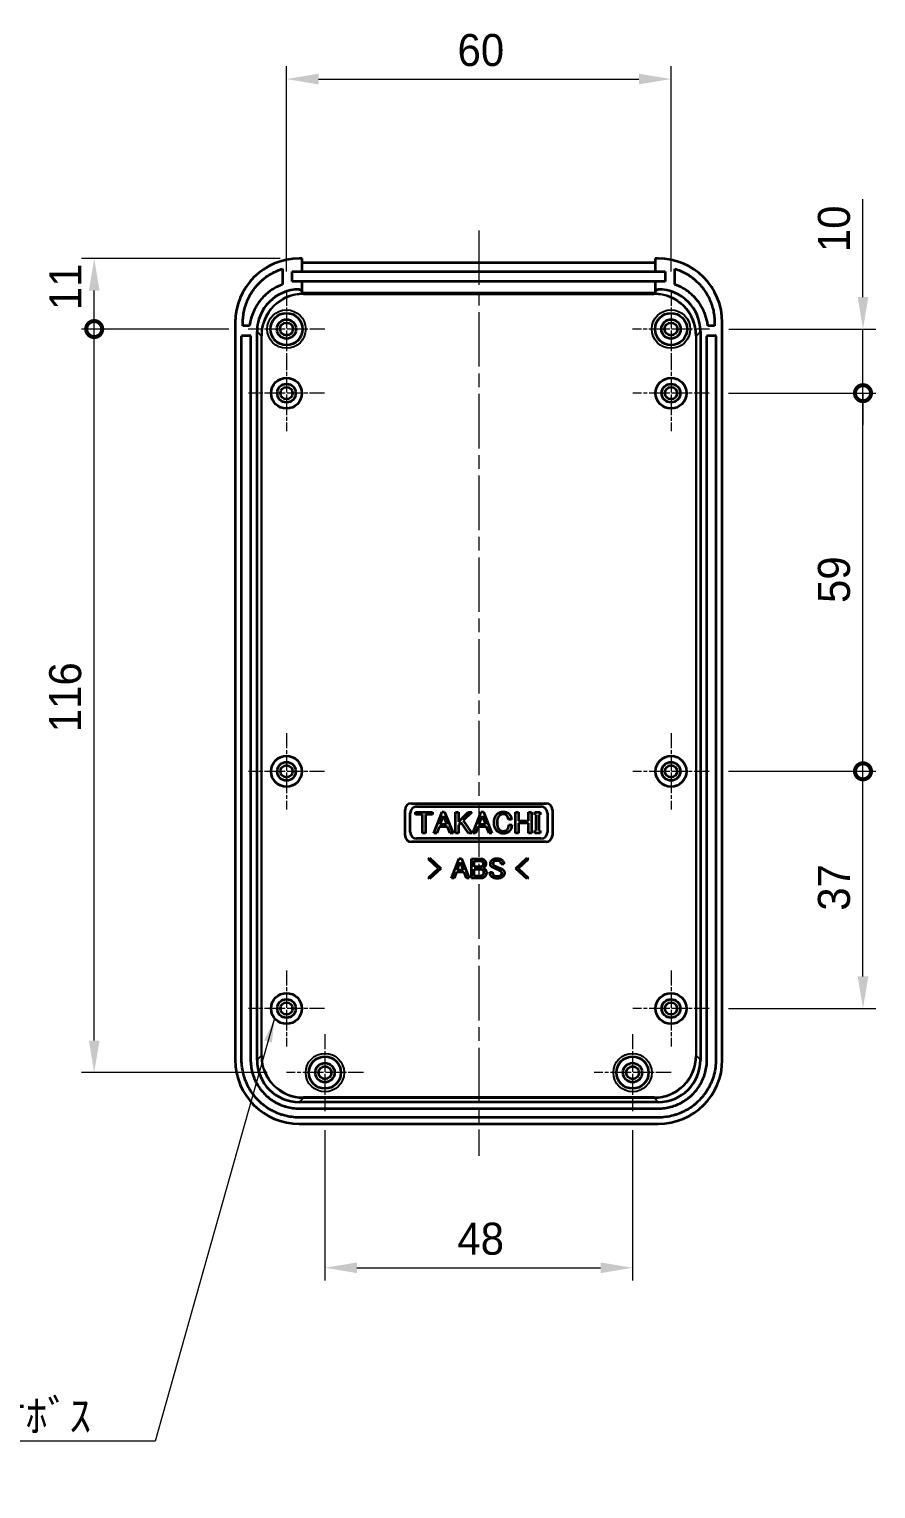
# Model space of a CAD drawing. Header units: millimetres. Extents: x 0 to 3058, y 0 to 562.
# Drawn here: x 1657.5 to 1789.5, y 210.7 to 438.4 of the extents above; entities that cross this region are included whole.
import ezdxf

# ---------------------------------------------------------------- set-up
doc = ezdxf.new("R2010")
doc.units = ezdxf.units.MM
doc.header["$LTSCALE"] = 1.5
doc.linetypes.add('CHAIN', pattern=[0.3543, 0.2362, -0.0295, 0.0591, -0.0295])
doc.layers.get('Defpoints').update_dxf_attribs({"lineweight": 25})
for name, color, linetype, lineweight in [('Center Mark (ISO)', 131, 'Continuous', 18), ('Centerline (ISO)', 131, 'Continuous', 18), ('Dimension (ISO)', 7, 'Continuous', 18), ('Dimension (ISO) @ 1', 7, 'Continuous', 18), ('Symbol (ISO)', 7, 'Continuous', 18), ('Visible (ISO)', 7, 'Continuous', 35), ('Visible Narrow (ISO)', 7, 'Continuous', 25)]:
    doc.layers.add(name, color=color, linetype=linetype, lineweight=lineweight)
doc.styles.add('Note Text (TK)', font='')
doc.styles.get('Note Text (TK)').set_extended_font_data('MS PGothic')
doc.dimstyles.new('Default - Method 1b (TK)', dxfattribs={"dimscale": 1.5, "dimtxt": 2.5, "dimasz": 2.5, "dimexe": 1, "dimexo": 1.5, "dimgap": 1, "dimtad": 1, "dimtoh": 1, "dimrnd": 1e-08, "dimdsep": 46, "dimtxsty": 'Note Text (TK)', "dimcen": 0.09, "dimdle": 5, "dimclrd": 100, "dimclre": 100, "dimclrt": 7, "dimadec": 1, "dimazin": 1, "dimtfac": 1, "dimtmove": 0, "dimatfit": 3, "dimfxl": 1, "dimtolj": 1, "dimlwd": -1, "dimlwe": -1, "dimarcsym": 0})
doc.dimstyles.new('Default - Method 1b (TK)$7', dxfattribs={"dimscale": 1.5, "dimtxt": 2.5, "dimasz": 2.5, "dimexe": 1, "dimexo": 1.5, "dimgap": 1, "dimtad": 1, "dimtoh": 1, "dimrnd": 1e-08, "dimdsep": 46, "dimtxsty": 'Note Text (TK)', "dimcen": 0.09, "dimdle": 5, "dimclrd": 100, "dimclre": 100, "dimclrt": 7, "dimadec": 1, "dimazin": 1, "dimtfac": 1, "dimtmove": 0, "dimatfit": 3, "dimfxl": 1, "dimtolj": 1, "dimlwd": -1, "dimlwe": -1, "dimarcsym": 0})

# ---------------------------------------------------------------- blocks, each defined once
blk = doc.blocks.new('*D65')
at = {"layer": 'Defpoints', "color": 0}
for p in [(1757.6, 430.64), (1697.6, 397.64), (1757.6, 397.64)]:
    blk.add_point(p, dxfattribs=at)
at = {"layer": 'Dimension (ISO)', "color": 100}
for p, q in [((1697.6, 400.64), (1697.6, 432.64)), ((1702.6, 430.64), (1752.6, 430.64)), ((1757.6, 400.64), (1757.6, 432.64))]:
    blk.add_line(p, q, dxfattribs=at)
for points in [[(1702.6, 431.48), (1702.6, 429.81), (1697.6, 430.64)], [(1752.6, 431.48), (1752.6, 429.81), (1757.6, 430.64)]]:
    blk.add_solid(points, dxfattribs=at)
at = {"layer": 'Dimension (ISO)', "color": 7, "insert": (1724.29, 435.14), "char_height": 5, "attachment_point": 4, "style": 'Note Text (TK)'}
blk.add_mtext('\\A1;60', dxfattribs=at)
blk = doc.blocks.new('_DotSmall')
at = {"color": 0, "linetype": 'ByBlock', "const_width": 0.5}
blk.add_lwpolyline([(-0.0625, 0, 1), (0.0625, 0, 1)], format="xyb", close=True, dxfattribs=at)
blk = doc.blocks.new('*D66')
at = {"layer": 'Defpoints', "color": 0}
for p in [(1667.6, 402.64), (1699.59, 402.64), (1691.6, 391.64)]:
    blk.add_point(p, dxfattribs=at)
at = {"layer": 'Dimension (ISO)', "color": 100}
for p, q in [((1696.59, 402.64), (1665.6, 402.64)), ((1667.6, 391.64), (1667.6, 397.64)), ((1688.6, 391.64), (1665.6, 391.64))]:
    blk.add_line(p, q, dxfattribs=at)
blk.add_solid([(1666.77, 397.64), (1668.43, 397.64), (1667.6, 402.64)], dxfattribs=at)
at = {"layer": 'Dimension (ISO)', "color": 100, "xscale": 5, "yscale": 5, "zscale": 5, "rotation": 270}
blk.add_blockref('_DotSmall', (1667.6, 391.64), dxfattribs=at)
at = {"layer": 'Dimension (ISO)', "color": 7, "insert": (1663.1, 394.59), "char_height": 5, "attachment_point": 4, "rotation": 90, "style": 'Note Text (TK)'}
blk.add_mtext('\\A1;11', dxfattribs=at)
blk = doc.blocks.new('*D67')
at = {"layer": 'Defpoints', "color": 0}
for p in [(1667.6, 391.64), (1691.6, 391.64), (1697.6, 275.64)]:
    blk.add_point(p, dxfattribs=at)
at = {"layer": 'Dimension (ISO)', "color": 100}
for p, q in [((1688.6, 391.64), (1665.6, 391.64)), ((1667.6, 280.64), (1667.6, 391.64)), ((1694.6, 275.64), (1665.6, 275.64))]:
    blk.add_line(p, q, dxfattribs=at)
blk.add_solid([(1666.77, 280.64), (1668.43, 280.64), (1667.6, 275.64)], dxfattribs=at)
at = {"layer": 'Dimension (ISO)', "color": 100, "xscale": 5, "yscale": 5, "zscale": 5, "rotation": 90}
blk.add_blockref('_DotSmall', (1667.6, 391.64), dxfattribs=at)
at = {"layer": 'Dimension (ISO)', "color": 7, "insert": (1663.1, 328.74), "char_height": 5, "attachment_point": 4, "rotation": 90, "style": 'Note Text (TK)'}
blk.add_mtext('\\A1;116', dxfattribs=at)
blk = doc.blocks.new('*D68')
at = {"layer": 'Defpoints', "color": 0}
for p in [(1763.6, 391.64), (1787.55, 391.64), (1763.55, 381.64)]:
    blk.add_point(p, dxfattribs=at)
at = {"layer": 'Dimension (ISO)', "color": 100}
for p, q in [((1787.55, 396.64), (1787.55, 411.89)), ((1766.6, 391.64), (1789.55, 391.64)), ((1787.55, 381.64), (1787.55, 391.64)), ((1766.55, 381.64), (1789.55, 381.64)), ((1787.55, 381.64), (1787.55, 376.64))]:
    blk.add_line(p, q, dxfattribs=at)
blk.add_solid([(1786.72, 396.64), (1788.38, 396.64), (1787.55, 391.64)], dxfattribs=at)
at = {"layer": 'Dimension (ISO)', "color": 100, "xscale": 5, "yscale": 5, "zscale": 5, "rotation": 90}
blk.add_blockref('_DotSmall', (1787.55, 381.64), dxfattribs=at)
at = {"layer": 'Dimension (ISO)', "color": 7, "insert": (1783.05, 403.64), "char_height": 5, "attachment_point": 4, "rotation": 90, "style": 'Note Text (TK)'}
blk.add_mtext('\\A1;10', dxfattribs=at)
blk = doc.blocks.new('*D69')
at = {"layer": 'Defpoints', "color": 0}
for p in [(1763.55, 381.64), (1787.55, 381.64), (1763.55, 322.64)]:
    blk.add_point(p, dxfattribs=at)
at = {"layer": 'Dimension (ISO)', "color": 100}
for p, q in [((1766.55, 381.64), (1789.55, 381.64)), ((1787.55, 322.64), (1787.55, 381.64)), ((1766.55, 322.64), (1789.55, 322.64))]:
    blk.add_line(p, q, dxfattribs=at)
at = {"layer": 'Dimension (ISO)', "color": 100, "xscale": 5, "yscale": 5, "zscale": 5}
for p, rotation in [((1787.55, 381.64), 90), ((1787.55, 322.64), 270)]:
    blk.add_blockref('_DotSmall', p, dxfattribs=dict(at, rotation=rotation))
at = {"layer": 'Dimension (ISO)', "color": 7, "insert": (1783.05, 348.9), "char_height": 5, "attachment_point": 4, "rotation": 90, "style": 'Note Text (TK)'}
blk.add_mtext('\\A1;59', dxfattribs=at)
blk = doc.blocks.new('*D70')
at = {"layer": 'Defpoints', "color": 0}
for p in [(1763.55, 322.64), (1787.55, 322.64), (1763.55, 285.64)]:
    blk.add_point(p, dxfattribs=at)
at = {"layer": 'Dimension (ISO)', "color": 100}
for p, q in [((1766.55, 322.64), (1789.55, 322.64)), ((1787.55, 290.64), (1787.55, 322.64)), ((1766.55, 285.64), (1789.55, 285.64))]:
    blk.add_line(p, q, dxfattribs=at)
blk.add_solid([(1786.72, 290.64), (1788.38, 290.64), (1787.55, 285.64)], dxfattribs=at)
at = {"layer": 'Dimension (ISO)', "color": 100, "xscale": 5, "yscale": 5, "zscale": 5, "rotation": 90}
blk.add_blockref('_DotSmall', (1787.55, 322.64), dxfattribs=at)
at = {"layer": 'Dimension (ISO)', "color": 7, "insert": (1783.05, 300.89), "char_height": 5, "attachment_point": 4, "rotation": 90, "style": 'Note Text (TK)'}
blk.add_mtext('\\A1;37', dxfattribs=at)
blk = doc.blocks.new('*D71')
at = {"layer": 'Defpoints', "color": 0}
for p in [(1703.6, 269.64), (1751.6, 269.64), (1751.6, 245.19)]:
    blk.add_point(p, dxfattribs=at)
at = {"layer": 'Dimension (ISO)', "color": 100}
for p, q in [((1703.6, 266.64), (1703.6, 243.19)), ((1751.6, 266.64), (1751.6, 243.19)), ((1708.6, 245.19), (1746.6, 245.19))]:
    blk.add_line(p, q, dxfattribs=at)
for points in [[(1708.6, 246.02), (1708.6, 244.35), (1703.6, 245.19)], [(1746.6, 246.02), (1746.6, 244.35), (1751.6, 245.19)]]:
    blk.add_solid(points, dxfattribs=at)
at = {"layer": 'Dimension (ISO)', "color": 7, "insert": (1724.26, 249.69), "char_height": 5, "attachment_point": 4, "style": 'Note Text (TK)'}
blk.add_mtext('\\A1;48', dxfattribs=at)

msp = doc.modelspace()

# ---------------------------------------------------------------- linework, layer by layer
at = {"layer": 'Center Mark (ISO)', "linetype": 'CHAIN', "ltscale": 6.667144}
for p, q in [((1697.5992, 397.6361), (1697.5992, 385.6361)), ((1757.5992, 397.6361), (1757.5992, 385.6361)), ((1703.5992, 391.6361), (1691.5992, 391.6361)), ((1763.5992, 391.6361), (1751.5992, 391.6361)), ((1703.5992, 281.6361), (1703.5992, 269.6361)), ((1751.5992, 281.6361), (1751.5992, 269.6361)), ((1709.5992, 275.6361), (1697.5992, 275.6361)), ((1757.5992, 275.6361), (1745.5992, 275.6361))]:
    msp.add_line(p, q, dxfattribs=at)
at = {"layer": 'Center Mark (ISO)', "linetype": 'CHAIN', "ltscale": 6.611584}
for p, q in [((1697.5992, 387.5861), (1697.5992, 375.6861)), ((1757.5992, 387.5861), (1757.5992, 375.6861)), ((1703.5492, 381.6361), (1691.6492, 381.6361)), ((1763.5492, 381.6361), (1751.6492, 381.6361)), ((1697.5992, 328.5861), (1697.5992, 316.6861)), ((1757.5992, 328.5861), (1757.5992, 316.6861)), ((1703.5492, 322.6361), (1691.6492, 322.6361)), ((1763.5492, 322.6361), (1751.6492, 322.6361)), ((1697.5992, 291.5861), (1697.5992, 279.6861)), ((1757.5992, 291.5861), (1757.5992, 279.6861)), ((1703.5492, 285.6361), (1691.6492, 285.6361)), ((1763.5492, 285.6361), (1751.6492, 285.6361))]:
    msp.add_line(p, q, dxfattribs=at)
at = {"layer": 'Centerline (ISO)', "linetype": 'CHAIN', "ltscale": 23.990969}
msp.add_line((1727.5992, 407.025), (1727.5992, 262.6361), dxfattribs=at)
at = {"layer": 'Visible (ISO)'}
for p, q in [((1696.9992, 401.0453), (1696.9992, 398.5879)), ((1700.0492, 402.6361), (1699.5931, 402.6361)), ((1700.0492, 400.6361), (1700.0492, 402.6361)), ((1700.2042, 402.025), (1754.9942, 402.025)), ((1755.1492, 402.6361), (1755.1492, 400.6361)), ((1755.6053, 402.6361), (1755.1492, 402.6361)), ((1758.1992, 398.5879), (1758.1992, 401.0453)), ((1698.4992, 399.0361), (1698.4992, 400.6361)), ((1698.4992, 400.6361), (1700.0492, 400.6361)), ((1700.0492, 399.0361), (1698.4992, 399.0361)), ((1700.0492, 400.6361), (1755.1492, 400.6361)), ((1700.0492, 397.8332), (1700.0492, 399.0361)), ((1755.1492, 399.0361), (1700.0492, 399.0361)), ((1755.1492, 400.6361), (1756.6992, 400.6361)), ((1755.1492, 399.0361), (1755.1492, 397.8332)), ((1756.6992, 399.0361), (1755.1492, 399.0361)), ((1756.6992, 400.6361), (1756.6992, 399.0361)), ((1699.5972, 397.8332), (1700.0492, 397.8332)), ((1700.0492, 397.3813), (1700.0492, 397.8332)), ((1700.0492, 397.2202), (1700.0492, 397.3813)), ((1754.99, 397.2221), (1700.2083, 397.2221)), ((1755.1492, 397.8332), (1755.1492, 397.3813)), ((1755.1492, 397.8332), (1755.6011, 397.8332)), ((1755.1492, 397.3813), (1755.1492, 397.2202)), ((1689.5992, 392.6422), (1689.5992, 277.6301)), ((1690.7992, 392.1361), (1690.7992, 392.6422)), ((1691.8532, 392.1361), (1690.7992, 392.1361)), ((1764.3992, 392.1361), (1763.3452, 392.1361)), ((1764.3992, 392.6422), (1764.3992, 392.1361)), ((1765.5992, 277.6301), (1765.5992, 392.6422)), ((1690.5992, 277.6301), (1690.5992, 390.5361)), ((1690.6992, 390.6361), (1691.8992, 390.6361)), ((1691.9992, 390.5361), (1691.9992, 277.6342)), ((1693.0013, 277.6342), (1693.0013, 391.2372)), ((1762.1971, 391.2372), (1762.1971, 277.6342)), ((1763.1992, 277.6342), (1763.1992, 390.5361)), ((1763.2992, 390.6361), (1764.4992, 390.6361)), ((1764.5992, 390.5361), (1764.5992, 277.6301)), ((1716.0992, 312.6361), (1716.0992, 316.6361)), ((1717.0992, 317.6361), (1738.0992, 317.6361)), ((1717.8992, 317.1361), (1737.2992, 317.1361)), ((1739.0992, 316.6361), (1739.0992, 312.6361)), ((1716.8992, 313.1361), (1716.8992, 316.1361)), ((1717.7343, 315.9195), (1717.7343, 316.2861)), ((1717.7343, 316.2861), (1720.3781, 316.2861)), ((1718.8343, 315.9195), (1717.7343, 315.9195)), ((1718.8343, 312.9861), (1718.8343, 315.9195)), ((1720.3781, 315.9195), (1719.2781, 315.9195)), ((1719.2781, 315.9195), (1719.2781, 312.9861)), ((1720.3781, 316.2861), (1720.3781, 315.9195)), ((1720.5711, 312.9861), (1721.8834, 316.3247)), ((1721.5746, 314.3563), (1722.0764, 315.6879)), ((1722.5781, 314.3563), (1721.5746, 314.3563)), ((1721.8834, 316.3247), (1722.2694, 316.3247)), ((1722.0764, 315.6879), (1722.5781, 314.3563)), ((1722.2694, 316.3247), (1723.5816, 312.9861)), ((1723.9869, 312.9861), (1723.9869, 316.2861)), ((1723.9869, 316.2861), (1724.4308, 316.2861)), ((1724.4308, 316.2861), (1724.4308, 314.7809)), ((1724.4308, 314.7809), (1725.936, 316.2861)), ((1724.8746, 314.6651), (1724.4308, 314.2212)), ((1725.9939, 312.9861), (1724.8746, 314.6651)), ((1726.4957, 316.2861), (1725.1834, 314.9739)), ((1725.1834, 314.9739), (1726.515, 312.9861)), ((1725.936, 316.2861), (1726.4957, 316.2861)), ((1726.6501, 312.9861), (1727.9623, 316.3247)), ((1727.6536, 314.3563), (1728.1553, 315.6879)), ((1728.6571, 314.3563), (1727.6536, 314.3563)), ((1727.9623, 316.3247), (1728.3483, 316.3247)), ((1728.1553, 315.6879), (1728.6571, 314.3563)), ((1728.3483, 316.3247), (1729.6606, 312.9861)), ((1732.6904, 315.1089), (1732.2273, 315.1089)), ((1732.2851, 314.2984), (1732.7483, 314.2984)), ((1733.3466, 312.9861), (1733.3466, 316.2861)), ((1733.3466, 316.2861), (1733.7904, 316.2861)), ((1733.7904, 316.2861), (1733.7904, 314.8967)), ((1733.7904, 314.8967), (1735.3729, 314.8967)), ((1735.3729, 314.53), (1733.7904, 314.53)), ((1733.7904, 314.53), (1733.7904, 312.9861)), ((1735.3729, 314.8967), (1735.3729, 316.2861)), ((1735.3729, 316.2861), (1735.8167, 316.2861)), ((1735.3729, 312.9861), (1735.3729, 314.53)), ((1735.8167, 316.2861), (1735.8167, 312.9861)), ((1736.3378, 315.8616), (1736.3378, 316.2861)), ((1736.3378, 316.2861), (1737.2062, 316.2861)), ((1736.5501, 315.8616), (1736.3378, 315.8616)), ((1736.5501, 313.4107), (1736.5501, 315.8616)), ((1737.2062, 315.8616), (1736.9939, 315.8616)), ((1736.9939, 315.8616), (1736.9939, 313.4107)), ((1737.2062, 316.2861), (1737.2062, 315.8616)), ((1738.2992, 316.1361), (1738.2992, 313.1361)), ((1737.2992, 312.1361), (1717.8992, 312.1361)), ((1719.2781, 312.9861), (1718.8343, 312.9861)), ((1721.0343, 312.9861), (1720.5711, 312.9861)), ((1721.4395, 313.9897), (1721.0343, 312.9861)), ((1722.7132, 313.9897), (1721.4395, 313.9897)), ((1723.1185, 312.9861), (1722.7132, 313.9897)), ((1723.5816, 312.9861), (1723.1185, 312.9861)), ((1724.4308, 312.9861), (1723.9869, 312.9861)), ((1724.4308, 314.2212), (1724.4308, 312.9861)), ((1726.515, 312.9861), (1725.9939, 312.9861)), ((1727.1132, 312.9861), (1726.6501, 312.9861)), ((1727.5185, 313.9897), (1727.1132, 312.9861)), ((1728.7922, 313.9897), (1727.5185, 313.9897)), ((1729.1974, 312.9861), (1728.7922, 313.9897)), ((1729.6606, 312.9861), (1729.1974, 312.9861)), ((1733.7904, 312.9861), (1733.3466, 312.9861)), ((1735.8167, 312.9861), (1735.3729, 312.9861)), ((1736.3378, 312.9861), (1736.3378, 313.4107)), ((1736.3378, 313.4107), (1736.5501, 313.4107)), ((1737.2062, 312.9861), (1736.3378, 312.9861)), ((1736.9939, 313.4107), (1737.2062, 313.4107)), ((1737.2062, 313.4107), (1737.2062, 312.9861)), ((1738.0992, 311.6361), (1717.0992, 311.6361)), ((1719.7419, 308.9578), (1719.9202, 309.1361)), ((1721.3293, 307.4952), (1719.7419, 308.9578)), ((1719.7419, 306.0326), (1721.3293, 307.4952)), ((1719.9202, 309.1361), (1721.686, 307.4952)), ((1721.686, 307.4952), (1719.9202, 305.8543)), ((1723.327, 305.9613), (1724.5398, 309.047)), ((1724.2544, 307.2277), (1724.7182, 308.4584)), ((1724.5398, 309.047), (1724.8966, 309.047)), ((1724.7182, 308.4584), (1725.1819, 307.2277)), ((1724.8966, 309.047), (1726.1094, 305.9613)), ((1726.4661, 305.9613), (1726.4661, 309.0113)), ((1726.4661, 309.0113), (1727.893, 309.0113)), ((1726.8764, 308.6724), (1727.8752, 308.6724)), ((1726.8764, 307.7271), (1726.8764, 308.6724)), ((1727.8395, 307.7271), (1726.8764, 307.7271)), ((1731.5138, 308.173), (1731.1036, 308.173)), ((1733.3866, 307.4952), (1735.1524, 309.1361)), ((1735.1524, 305.8543), (1733.3866, 307.4952)), ((1735.3308, 308.9578), (1733.7433, 307.4952)), ((1733.7433, 307.4952), (1735.3308, 306.0326)), ((1735.1524, 309.1361), (1735.3308, 308.9578)), ((1719.9202, 305.8543), (1719.7419, 306.0326)), ((1723.755, 305.9613), (1723.327, 305.9613)), ((1724.1296, 306.8888), (1723.755, 305.9613)), ((1725.3068, 306.8888), (1724.1296, 306.8888)), ((1725.1819, 307.2277), (1724.2544, 307.2277)), ((1725.6813, 305.9613), (1725.3068, 306.8888)), ((1726.1094, 305.9613), (1725.6813, 305.9613)), ((1727.8752, 305.9613), (1726.4661, 305.9613)), ((1726.8764, 307.3882), (1727.786, 307.3882)), ((1726.8764, 306.3002), (1726.8764, 307.3882)), ((1727.786, 306.3002), (1726.8764, 306.3002)), ((1729.3378, 306.9244), (1729.748, 306.9244)), ((1735.3308, 306.0326), (1735.1524, 305.8543)), ((1755.6011, 271.0382), (1699.5972, 271.0382)), ((1699.5972, 270.0361), (1755.6011, 270.0361)), ((1755.6053, 268.6361), (1699.5931, 268.6361)), ((1699.5931, 267.6361), (1755.6053, 267.6361))]:
    msp.add_line(p, q, dxfattribs=at)
for centre, radius in [((1697.5992, 391.6361), 2.5), ((1757.5992, 391.6361), 2.5), ((1697.5992, 391.6361), 1.5), ((1697.5992, 391.6361), 1), ((1757.5992, 391.6361), 1.5), ((1757.5992, 391.6361), 1), ((1697.5992, 381.6361), 2.4), ((1697.5992, 381.6361), 1.45), ((1697.5992, 381.6361), 0.95), ((1757.5992, 381.6361), 2.4), ((1757.5992, 381.6361), 1.45), ((1757.5992, 381.6361), 0.95), ((1697.5992, 322.6361), 2.4), ((1697.5992, 322.6361), 1.45), ((1697.5992, 322.6361), 0.95), ((1757.5992, 322.6361), 2.4), ((1757.5992, 322.6361), 1.45), ((1757.5992, 322.6361), 0.95), ((1697.5992, 285.6361), 2.4), ((1697.5992, 285.6361), 1.45), ((1757.5992, 285.6361), 2.4), ((1757.5992, 285.6361), 1.45), ((1697.5992, 285.6361), 0.95), ((1757.5992, 285.6361), 0.95), ((1703.5992, 275.6361), 2.5), ((1751.5992, 275.6361), 2.5), ((1703.5992, 275.6361), 1.5), ((1703.5992, 275.6361), 1), ((1751.5992, 275.6361), 1.5), ((1751.5992, 275.6361), 1)]:
    msp.add_circle(centre, radius, dxfattribs=at)
for centre, radius, start, end in [((1690.6992, 390.5361), 0.1, 90, 180), ((1691.8992, 390.5361), 0.1, 0, 90), ((1763.2992, 390.5361), 0.1, 90, 180), ((1764.4992, 390.5361), 0.1, 0, 90), ((1717.0992, 316.6361), 1, 90, 180), ((1717.8992, 316.1361), 1, 90, 180), ((1737.2992, 316.1361), 1, 0, 90), ((1738.0992, 316.6361), 1, 0, 90), ((1717.0992, 312.6361), 1, 180, 270), ((1717.8992, 313.1361), 1, 180, 270), ((1737.2992, 313.1361), 1, 270, 0), ((1738.0992, 312.6361), 1, 270, 0)]:
    msp.add_arc(centre, radius, start, end, dxfattribs=at)
for centre, major_axis, start_param, end_param in [((1699.6053, 392.63), (-7.0797, 7.0797), 5.49839613, 7.06797448), ((1700.2164, 392.0189), (-7.0797, 7.0797), 5.49839613, 5.51388964), ((1754.982, 392.0189), (7.0797, 7.0797), 0.76929567, 0.78478918), ((1755.5931, 392.63), (7.0797, 7.0797), 5.49839613, 7.06797448), ((1699.6053, 391.2292), (-4.6726, 4.6726), 5.49839613, 7.06797448), ((1700.2164, 390.6181), (-4.6726, 4.6726), 5.49839613, 5.52250011), ((1754.982, 390.6181), (4.6726, 4.6726), 0.76068519, 0.78478918), ((1755.5931, 391.2292), (4.6726, 4.6726), 5.49839613, 7.06797448), ((1699.6053, 277.6422), (-7.0797, -7.0797), 5.49839613, 7.06797448), ((1699.6053, 277.6422), (-4.6726, -4.6726), 5.49839613, 7.06797448), ((1755.5931, 277.6422), (4.6726, -4.6726), 5.49839613, 7.06797448), ((1755.5931, 277.6422), (7.0797, -7.0797), 5.49839613, 7.06797448)]:
    msp.add_ellipse(centre, major_axis=major_axis, ratio=0.99878277, start_param=start_param, end_param=end_param, dxfattribs=at)
for points, knots in [([(1690.7992, 392.6422), (1690.7992, 392.953), (1690.8321, 393.5745), (1690.9552, 394.3426), (1691.1385, 395.0975), (1691.3329, 395.6885), (1691.6334, 396.4048), (1691.9188, 396.9575), (1692.3288, 397.617), (1692.6981, 398.1175), (1693.2073, 398.7038), (1693.6511, 399.1394), (1694.2468, 399.6377), (1694.754, 399.9976), (1695.4211, 400.3953), (1696.1184, 400.7392), (1696.7023, 400.9537), (1696.9992, 401.0453)], [-7.06797448, -7.06797448, -7.06797448, -7.06797448, -6.96209897, -6.85622346, -6.80328571, -6.6974102, -6.64447245, -6.53859694, -6.48565918, -6.37978367, -6.32684592, -6.22097041, -6.16803265, -6.06215714, -6.00921939, -5.90334388, -5.79746837, -5.79746837, -5.79746837, -5.79746837]), ([(1758.1992, 401.0453), (1758.496, 400.9537), (1759.0799, 400.7392), (1759.7773, 400.3953), (1760.4444, 399.9976), (1760.9516, 399.6377), (1761.5472, 399.1394), (1761.991, 398.7038), (1762.5003, 398.1175), (1762.8695, 397.617), (1763.2796, 396.9575), (1763.565, 396.4048), (1763.8655, 395.6885), (1764.0598, 395.0975), (1764.2432, 394.3426), (1764.3663, 393.5745), (1764.3992, 392.953), (1764.3992, 392.6422)], [-6.76890224, -6.76890224, -6.76890224, -6.76890224, -6.66302674, -6.55715123, -6.50421347, -6.39833796, -6.34540021, -6.2395247, -6.18658694, -6.08071143, -6.02777368, -5.92189817, -5.86896041, -5.7630849, -5.71014715, -5.60427164, -5.49839613, -5.49839613, -5.49839613, -5.49839613]), ([(1696.9992, 398.5879), (1696.7714, 398.5074), (1696.3233, 398.3253), (1695.7867, 398.0466), (1695.2713, 397.7315), (1694.8773, 397.4511), (1694.4107, 397.0674), (1694.0595, 396.7349), (1693.6508, 396.29), (1693.3493, 395.9119), (1693.0064, 395.4145), (1692.7603, 394.9981), (1692.4359, 394.3499), (1692.0846, 393.4471), (1691.9089, 392.6162), (1691.8532, 392.1361)], [-6.95252891, -6.95252891, -6.95252891, -6.95252891, -6.85963715, -6.7667454, -6.72029952, -6.62740776, -6.58096188, -6.48807013, -6.44162425, -6.34873249, -6.30228661, -6.20939486, -6.16294898, -6.02361134, -5.83782783, -5.83782783, -5.83782783, -5.83782783]), ([(1763.3452, 392.1361), (1763.3173, 392.3762), (1763.2393, 392.8536), (1763.0869, 393.4387), (1762.8942, 394.0113), (1762.7084, 394.4579), (1762.438, 394.9981), (1762.192, 395.4145), (1761.8491, 395.9119), (1761.5475, 396.29), (1761.1389, 396.7349), (1760.7876, 397.0674), (1760.2278, 397.5278), (1759.4258, 398.071), (1758.6548, 398.427), (1758.1992, 398.5879)], [-6.72854278, -6.72854278, -6.72854278, -6.72854278, -6.63565103, -6.54275927, -6.49631339, -6.40342164, -6.35697576, -6.264084, -6.21763812, -6.12474637, -6.07830049, -5.98540873, -5.93896285, -5.79962522, -5.61384171, -5.61384171, -5.61384171, -5.61384171]), ([(1699.5931, 268.6361), (1699.2004, 268.6361), (1698.4152, 268.6876), (1697.4506, 268.8793), (1696.5111, 269.1642), (1695.7844, 269.4651), (1694.9187, 269.9277), (1694.2648, 270.3645), (1693.5062, 270.9871), (1692.9501, 271.5431), (1692.3276, 272.3018), (1691.8907, 272.9557), (1691.4281, 273.8214), (1691.1272, 274.5481), (1690.8424, 275.4876), (1690.6506, 276.4522), (1690.5992, 277.2374), (1690.5992, 277.6301)], [-7.06797448, -7.06797448, -7.06797448, -7.06797448, -6.93717629, -6.80637809, -6.74097899, -6.6101808, -6.5447817, -6.4139835, -6.34858441, -6.21778621, -6.15238711, -6.02158892, -5.95618982, -5.82539162, -5.75999252, -5.62919433, -5.49839613, -5.49839613, -5.49839613, -5.49839613]), ([(1691.9992, 277.6342), (1691.9992, 277.3026), (1692.0426, 276.6394), (1692.2046, 275.8246), (1692.4452, 275.0309), (1692.6994, 274.417), (1693.0903, 273.6856), (1693.4594, 273.1332), (1693.9854, 272.4921), (1694.4552, 272.0223), (1695.0962, 271.4963), (1695.6487, 271.1272), (1696.3801, 270.7364), (1696.994, 270.4822), (1697.7876, 270.2416), (1698.6024, 270.0796), (1699.2656, 270.0361), (1699.5972, 270.0361)], [-7.06797448, -7.06797448, -7.06797448, -7.06797448, -6.93717629, -6.80637809, -6.74097899, -6.6101808, -6.5447817, -6.4139835, -6.34858441, -6.21778621, -6.15238711, -6.02158892, -5.95618982, -5.82539162, -5.75999252, -5.62919433, -5.49839613, -5.49839613, -5.49839613, -5.49839613]), ([(1755.6011, 270.0361), (1755.9328, 270.0361), (1756.596, 270.0796), (1757.4107, 270.2416), (1758.2044, 270.4822), (1758.8183, 270.7364), (1759.5497, 271.1272), (1760.1022, 271.4963), (1760.7432, 272.0223), (1761.213, 272.4921), (1761.739, 273.1332), (1762.1081, 273.6856), (1762.4989, 274.417), (1762.7531, 275.0309), (1762.9938, 275.8246), (1763.1558, 276.6394), (1763.1992, 277.3026), (1763.1992, 277.6342)], [-7.06797448, -7.06797448, -7.06797448, -7.06797448, -6.93717629, -6.80637809, -6.74097899, -6.6101808, -6.5447817, -6.4139835, -6.34858441, -6.21778621, -6.15238711, -6.02158892, -5.95618982, -5.82539162, -5.75999252, -5.62919433, -5.49839613, -5.49839613, -5.49839613, -5.49839613]), ([(1764.5992, 277.6301), (1764.5992, 277.2374), (1764.5478, 276.4522), (1764.356, 275.4876), (1764.0711, 274.5481), (1763.7702, 273.8214), (1763.3076, 272.9557), (1762.8708, 272.3018), (1762.2482, 271.5431), (1761.6922, 270.9871), (1760.9335, 270.3645), (1760.2796, 269.9277), (1759.4139, 269.4651), (1758.6872, 269.1642), (1757.7477, 268.8793), (1756.7832, 268.6876), (1755.9979, 268.6361), (1755.6053, 268.6361)], [-7.06797448, -7.06797448, -7.06797448, -7.06797448, -6.93717629, -6.80637809, -6.74097899, -6.6101808, -6.5447817, -6.4139835, -6.34858441, -6.21778621, -6.15238711, -6.02158892, -5.95618982, -5.82539162, -5.75999252, -5.62919433, -5.49839613, -5.49839613, -5.49839613, -5.49839613])]:
    msp.add_open_spline(points, degree=3, knots=knots, dxfattribs=at)
for points in [[(1729.9887, 314.6265), (1729.9887, 315.4756), (1730.4711, 315.9581)], [(1730.4711, 313.3142), (1729.9887, 313.7967), (1729.9887, 314.6265)], [(1730.7992, 315.6879), (1730.4518, 315.3405), (1730.4518, 314.6265)], [(1730.4518, 314.6265), (1730.4518, 313.9125), (1730.7992, 313.5651)], [(1730.4711, 315.9581), (1730.8378, 316.3247), (1731.4167, 316.3247)], [(1731.4167, 315.9581), (1731.0694, 315.9581), (1730.7992, 315.6879)], [(1731.4167, 316.3247), (1731.9957, 316.3247), (1732.3237, 315.9967)], [(1731.9764, 315.7265), (1731.7448, 315.9581), (1731.4167, 315.9581)], [(1732.2273, 315.1089), (1732.1887, 315.5142), (1731.9764, 315.7265)], [(1732.015, 313.5265), (1732.2851, 313.7967), (1732.2851, 314.2984)], [(1732.3237, 315.9967), (1732.6711, 315.6493), (1732.6904, 315.1089)], [(1732.7483, 314.2984), (1732.729, 313.6423), (1732.3623, 313.2756)], [(1731.4167, 312.9475), (1730.8378, 312.9475), (1730.4711, 313.3142)], [(1730.7992, 313.5651), (1731.0501, 313.3142), (1731.4167, 313.3142)], [(1731.4167, 313.3142), (1731.8027, 313.3142), (1732.015, 313.5265)], [(1732.3623, 313.2756), (1732.0343, 312.9475), (1731.4167, 312.9475)], [(1728.1428, 307.8519), (1728.0179, 307.7271), (1727.8395, 307.7271)], [(1727.8752, 308.6724), (1728.0357, 308.6724), (1728.1428, 308.5654)], [(1727.893, 309.0113), (1728.2498, 309.0113), (1728.4816, 308.7794)], [(1728.1428, 308.5654), (1728.2854, 308.4227), (1728.2854, 308.2265)], [(1728.2854, 308.2265), (1728.2854, 307.9946), (1728.1428, 307.8519)], [(1728.4995, 307.7271), (1728.3925, 307.6201), (1728.2319, 307.5666)], [(1728.2319, 307.5666), (1728.446, 307.4952), (1728.5708, 307.3704)], [(1728.4816, 308.7794), (1728.6957, 308.5654), (1728.6957, 308.2087)], [(1728.6957, 308.2087), (1728.6957, 307.9233), (1728.4995, 307.7271)], [(1729.4091, 308.2087), (1729.4091, 308.5475), (1729.6588, 308.7973)], [(1729.5697, 307.7806), (1729.4091, 307.9411), (1729.4091, 308.2087)], [(1729.8194, 307.6201), (1729.6767, 307.6736), (1729.5697, 307.7806)], [(1729.6588, 308.7973), (1729.9085, 309.047), (1730.4258, 309.047)], [(1729.9442, 308.5475), (1729.8194, 308.4227), (1729.8194, 308.2622)], [(1729.8194, 308.2622), (1729.8194, 308.1016), (1729.8907, 308.0303)], [(1730.3366, 307.3882), (1730.0156, 307.5309), (1729.8194, 307.6201)], [(1729.8907, 308.0303), (1729.9799, 307.9411), (1730.2118, 307.8519)], [(1730.4615, 308.6902), (1730.0869, 308.6902), (1729.9442, 308.5475)], [(1730.2118, 307.8519), (1730.622, 307.6736), (1731.1392, 307.4417)], [(1730.4258, 309.047), (1730.9787, 309.047), (1731.2641, 308.7616)], [(1730.9609, 308.5297), (1730.8004, 308.6902), (1730.4615, 308.6902)], [(1731.1036, 308.173), (1731.1036, 308.387), (1730.9609, 308.5297)], [(1731.1392, 307.4417), (1731.2819, 307.3882), (1731.4068, 307.2633)], [(1731.2641, 308.7616), (1731.5138, 308.5119), (1731.5138, 308.173)], [(1727.786, 307.3882), (1728.0536, 307.3882), (1728.2141, 307.2277)], [(1728.1963, 306.4429), (1728.0536, 306.3002), (1727.786, 306.3002)], [(1728.5173, 306.1753), (1728.3033, 305.9613), (1727.8752, 305.9613)], [(1728.3568, 306.8353), (1728.3568, 306.6034), (1728.1963, 306.4429)], [(1728.2141, 307.2277), (1728.3568, 307.085), (1728.3568, 306.8353)], [(1728.7849, 306.8353), (1728.7849, 306.4429), (1728.5173, 306.1753)], [(1728.5708, 307.3704), (1728.7849, 307.1563), (1728.7849, 306.8353)], [(1729.5697, 306.2467), (1729.3378, 306.4785), (1729.3378, 306.9244)], [(1730.4793, 305.9256), (1729.8907, 305.9256), (1729.5697, 306.2467)], [(1729.748, 306.9244), (1729.748, 306.6034), (1729.8907, 306.4607)], [(1729.8907, 306.4607), (1730.0869, 306.2645), (1730.4971, 306.2645)], [(1730.8004, 307.1742), (1730.622, 307.2633), (1730.3366, 307.3882)], [(1731.3533, 306.1932), (1731.0857, 305.9256), (1730.4793, 305.9256)], [(1730.4971, 306.2645), (1730.8717, 306.2645), (1731.0501, 306.4429)], [(1731.0857, 306.9958), (1730.9966, 307.085), (1730.8004, 307.1742)], [(1731.0501, 306.4429), (1731.1928, 306.5856), (1731.1928, 306.7282)], [(1731.1928, 306.7282), (1731.1928, 306.8888), (1731.0857, 306.9958)], [(1731.603, 306.7996), (1731.603, 306.4429), (1731.3533, 306.1932)], [(1731.4068, 307.2633), (1731.603, 307.0671), (1731.603, 306.7996)]]:
    msp.add_open_spline(points, degree=2, dxfattribs=at)
at = {"layer": 'Visible Narrow (ISO)'}
for p, q in [((1700.0492, 397.3813), (1699.5972, 397.8332)), ((1700.2399, 397.1906), (1700.2083, 397.2221)), ((1700.2399, 397.1906), (1700.2399, 397.0906)), ((1754.9585, 397.1906), (1700.2399, 397.1906)), ((1700.2399, 397.0906), (1754.9585, 397.0906)), ((1754.99, 397.2221), (1754.9585, 397.1906)), ((1754.9585, 397.1906), (1754.9585, 397.0906)), ((1755.6011, 397.8332), (1755.1492, 397.3813)), ((1693.0013, 391.2372), (1693.6439, 390.5946)), ((1693.6439, 390.5946), (1693.7439, 390.5946)), ((1693.6439, 390.5946), (1693.6439, 278.2769)), ((1693.7439, 278.2769), (1693.7439, 390.5946)), ((1761.4545, 390.5946), (1761.4545, 278.2769)), ((1761.4545, 390.5946), (1761.5544, 390.5946)), ((1761.5544, 390.5946), (1762.1971, 391.2372)), ((1761.5544, 278.2769), (1761.5544, 390.5946)), ((1693.6439, 278.2769), (1693.0013, 277.6342)), ((1693.6439, 278.2769), (1693.7439, 278.2769)), ((1761.4545, 278.2769), (1761.5544, 278.2769)), ((1762.1971, 277.6342), (1761.5544, 278.2769)), ((1699.5972, 271.0382), (1700.2399, 271.6809)), ((1754.9585, 271.7808), (1700.2399, 271.7808)), ((1700.2399, 271.7808), (1700.2399, 271.6809)), ((1700.2399, 271.6809), (1754.9585, 271.6809)), ((1754.9585, 271.7808), (1754.9585, 271.6809)), ((1754.9585, 271.6809), (1755.6011, 271.0382))]:
    msp.add_line(p, q, dxfattribs=at)
for centre in [(1697.5992, 391.6361), (1757.5992, 391.6361), (1703.5992, 275.6361), (1751.5992, 275.6361)]:
    msp.add_circle(centre, 3, dxfattribs=at)
for centre, major_axis, ratio in [((1700.2478, 390.5867), (-4.6724, 4.6724), 0.99881959), ((1700.2478, 390.5867), (-4.6018, 4.6018), 0.99878277), ((1754.9505, 390.5867), (4.6724, 4.6724), 0.99881959), ((1754.9505, 390.5867), (4.6018, 4.6018), 0.99878277), ((1700.2478, 278.2848), (-4.6724, -4.6724), 0.99881959), ((1700.2478, 278.2848), (-4.6018, -4.6018), 0.99878277), ((1754.9505, 278.2848), (4.6018, -4.6018), 0.99878277), ((1754.9505, 278.2848), (4.6724, -4.6724), 0.99881959)]:
    msp.add_ellipse(centre, major_axis=major_axis, ratio=ratio, start_param=5.49839613, end_param=7.06797448, dxfattribs=at)

# ---------------------------------------------------------------- texts
at = {"layer": 'Symbol (ISO)', "color": 7, "insert": (1602.4418, 224.5925), "char_height": 5, "width": 70.906434, "attachment_point": 1, "line_spacing_factor": 1.058182, "style": 'Note Text (TK)'}
msp.add_mtext('{\\fＭＳ Ｐゴシック|b0|i0;6-M2.3用基板取付ﾎﾞｽ\\P\\fＭＳ Ｐゴシック|b0|i0;6-M2.3 Boss}', dxfattribs=at)

# ---------------------------------------------------------------- dimensions: what is measured, and where the dimension line sits
at = {"layer": 'Dimension (ISO) @ 1', "color": 100}
for base, p1, p2, angle, override, picture, middle in [((1757.5992, 430.6422), (1697.5992, 397.6361), (1757.5992, 397.6361), 180, {"dimscale": 1, "dimtxt": 5, "dimasz": 5, "dimexe": 2, "dimexo": 3, "dimgap": 2, "dimtoh": 0, "dimdec": 2, "dimcen": 0.18, "dimtol": 0, "dimlim": 0, "dimtp": 0, "dimtm": 0, "dimtdec": 2, "dimtix": 0, "dimtofl": 0, "dimtmove": 0, "dimatfit": 1}, '*D65', (1727.5992, 430.6422)), ((1787.5492, 391.6361), (1763.5492, 381.6361), (1763.5992, 391.6361), 270, {"dimscale": 1, "dimtxt": 5, "dimasz": 5, "dimexe": 2, "dimexo": 3, "dimgap": 2, "dimtoh": 0, "dimdec": 2, "dimblk1": 'DotSmall', "dimsah": 1, "dimcen": 0.18, "dimdle": 0, "dimtol": 0, "dimlim": 0, "dimtp": 0, "dimtm": 0, "dimtdec": 2, "dimtix": 0, "dimtofl": 1, "dimtmove": 0, "dimatfit": 1}, '*D68', (1787.5492, 406.7611)), ((1667.5992, 402.6361), (1691.5992, 391.6361), (1699.5931, 402.6361), 270, {"dimscale": 1, "dimtxt": 5, "dimasz": 5, "dimexe": 2, "dimexo": 3, "dimgap": 2, "dimtoh": 0, "dimdec": 2, "dimblk1": 'DotSmall', "dimsah": 1, "dimcen": 0.18, "dimdle": 0, "dimtol": 0, "dimlim": 0, "dimtp": 0, "dimtm": 0, "dimtdec": 2, "dimtix": 0, "dimtofl": 1, "dimtmove": 0, "dimatfit": 1}, '*D66', (1667.5992, 397.1561)), ((1667.5992, 391.6361), (1697.5992, 275.6361), (1691.5992, 391.6361), 270, {"dimscale": 1, "dimtxt": 5, "dimasz": 5, "dimexe": 2, "dimexo": 3, "dimgap": 2, "dimtoh": 0, "dimdec": 2, "dimblk2": 'DotSmall', "dimsah": 1, "dimcen": 0.18, "dimdle": 0, "dimtol": 0, "dimlim": 0, "dimtp": 0, "dimtm": 0, "dimtdec": 2, "dimtix": 0, "dimtofl": 0, "dimtmove": 0, "dimatfit": 1}, '*D67', (1667.5992, 333.6161)), ((1787.5492, 381.6361), (1763.5492, 322.6361), (1763.5492, 381.6361), 270, {"dimscale": 1, "dimtxt": 5, "dimasz": 5, "dimexe": 2, "dimexo": 3, "dimgap": 2, "dimtoh": 0, "dimdec": 2, "dimblk1": 'DotSmall', "dimblk2": 'DotSmall', "dimsah": 1, "dimcen": 0.18, "dimdle": 0, "dimtol": 0, "dimlim": 0, "dimtp": 0, "dimtm": 0, "dimtdec": 2, "dimtix": 0, "dimtofl": 0, "dimtmove": 0, "dimatfit": 1}, '*D69', (1787.5492, 352.1561)), ((1787.5492, 322.6361), (1763.5492, 285.6361), (1763.5492, 322.6361), 270, {"dimscale": 1, "dimtxt": 5, "dimasz": 5, "dimexe": 2, "dimexo": 3, "dimgap": 2, "dimtoh": 0, "dimdec": 2, "dimblk2": 'DotSmall', "dimsah": 1, "dimcen": 0.18, "dimdle": 0, "dimtol": 0, "dimlim": 0, "dimtp": 0, "dimtm": 0, "dimtdec": 2, "dimtix": 0, "dimtofl": 0, "dimtmove": 0, "dimatfit": 1}, '*D70', (1787.5492, 304.1161)), ((1751.5992, 245.1861), (1703.5992, 269.6361), (1751.5992, 269.6361), 180, {"dimscale": 1, "dimtxt": 5, "dimasz": 5, "dimexe": 2, "dimexo": 3, "dimgap": 2, "dimtoh": 0, "dimdec": 2, "dimcen": 0.18, "dimtol": 0, "dimlim": 0, "dimtp": 0, "dimtm": 0, "dimtdec": 2, "dimtix": 0, "dimtofl": 0, "dimtmove": 0, "dimatfit": 1}, '*D71', (1727.5992, 245.1861))]:
    dim = msp.add_linear_dim(base=base, p1=p1, p2=p2, angle=angle, dimstyle='Default - Method 1b (TK)', override=override, dxfattribs=at)
    dim.commit()
    dim.dimension.update_dxf_attribs({"geometry": picture, "text_midpoint": middle, "dimtype": 128})

# ---------------------------------------------------------------- leaders
at = {"layer": 'Symbol (ISO)', "color": 100, "annotation_type": 0, "has_hookline": 1, "hookline_direction": 1, "text_width": 68.1534}
msp.add_leader([(1695.7516, 284.1043), (1677.0982, 218.1343), (1673.3482, 218.1343)], dimstyle='Default - Method 1b (TK)$7', override={"dimgap": 0, "dimtad": 1}, dxfattribs=at)

doc.saveas('drawing.dxf')
